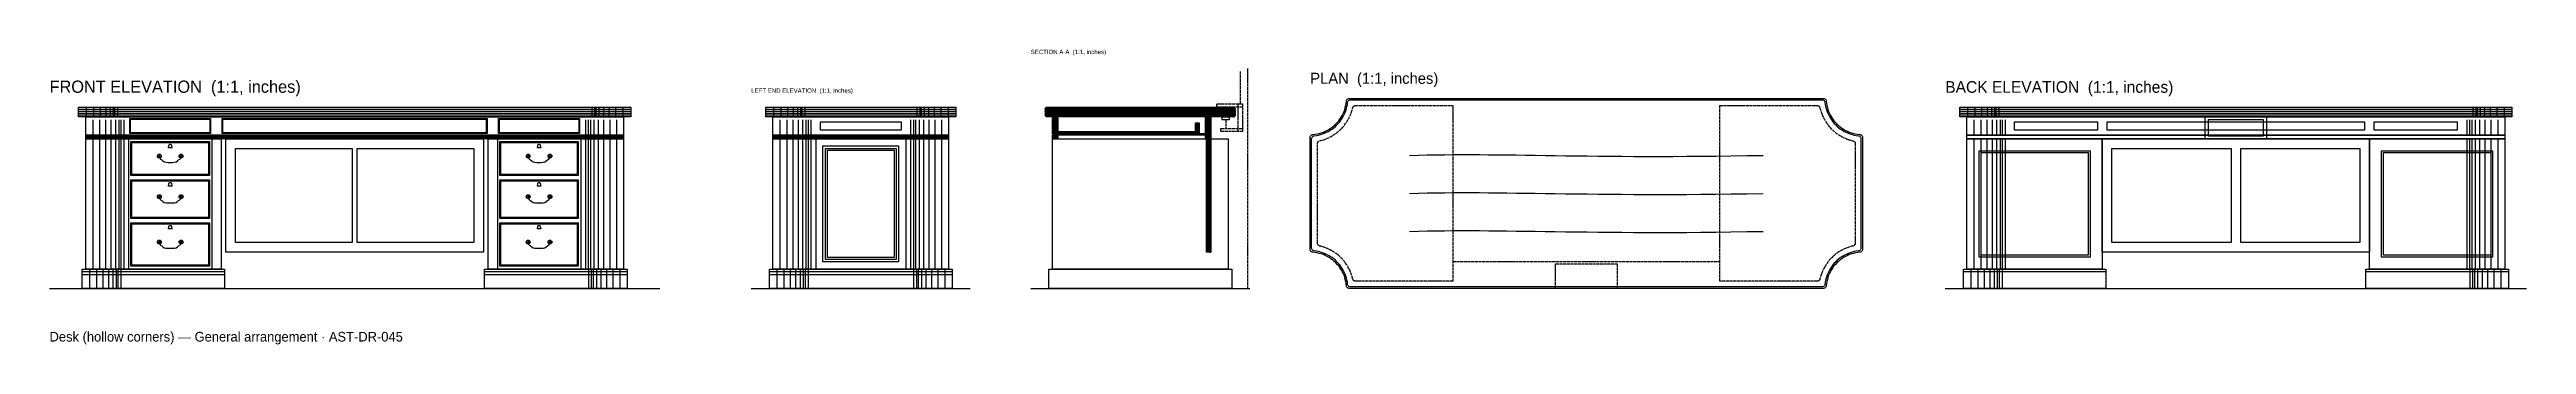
# Model space of a CAD drawing. Header units: inches. Extents: x 0 to 404, y -9 to 39.
import ezdxf

# ---------------------------------------------------------------- set-up
doc = ezdxf.new("R2010")
doc.units = ezdxf.units.IN
doc.header["$MEASUREMENT"] = 0
doc.linetypes.add('DASHED', pattern=[0.6, 0.5, -0.1])
for name, color, linetype in [('Back elevation', 7, 'Continuous'), ('Front elevation', 7, 'Continuous'), ('Left end elevation', 7, 'Continuous'), ('Plan', 7, 'Continuous'), ('Section A-A', 7, 'Continuous'), ('Section A-A hatch', 8, 'Continuous')]:
    doc.layers.add(name, color=color, linetype=linetype)

msp = doc.modelspace()

# ---------------------------------------------------------------- hatches: boundary and pattern name
at = {"layer": 'Section A-A hatch'}
h = msp.add_hatch(dxfattribs=at)
h.set_pattern_fill('ANSI31', scale=0.1574803)
h.paths.add_polyline_path([(162.44, 29.53), (193.11, 29.53), (193.11, 29.37), (193.13, 29.37), (193.15, 29.36), (193.17, 29.36), (193.19, 29.35), (193.2, 29.34), (193.22, 29.32), (193.23, 29.31), (193.24, 29.29), (193.25, 29.27), (193.26, 29.25), (193.26, 29.23), (193.26, 29.21), (193.26, 29.19), (193.26, 29.17), (193.25, 29.15), (193.24, 29.13), (193.23, 29.12), (193.22, 29.1), (193.2, 29.09), (193.19, 29.08), (193.17, 29.07), (193.15, 29.06), (193.13, 29.06), (193.11, 29.06), (193.13, 29.05), (193.15, 29.05), (193.17, 29.04), (193.19, 29.03), (193.2, 29.02), (193.22, 29.01), (193.23, 28.99), (193.24, 28.98), (193.25, 28.96), (193.26, 28.94), (193.26, 28.92), (193.26, 28.9), (193.26, 28.88), (193.26, 28.86), (193.25, 28.84), (193.24, 28.82), (193.23, 28.8), (193.22, 28.79), (193.2, 28.77), (193.19, 28.76), (193.17, 28.75), (193.15, 28.75), (193.13, 28.74), (193.11, 28.74), (193.13, 28.74), (193.15, 28.73), (193.17, 28.73), (193.19, 28.72), (193.2, 28.71), (193.22, 28.69), (193.23, 28.68), (193.24, 28.66), (193.25, 28.64), (193.26, 28.62), (193.26, 28.6), (193.26, 28.58), (193.26, 28.56), (193.26, 28.54), (193.25, 28.52), (193.24, 28.5), (193.23, 28.49), (193.22, 28.47), (193.2, 28.46), (193.19, 28.45), (193.17, 28.44), (193.15, 28.43), (193.13, 28.43), (193.11, 28.43), (193.13, 28.42), (193.15, 28.42), (193.17, 28.41), (193.19, 28.4), (193.2, 28.39), (193.22, 28.38), (193.23, 28.36), (193.24, 28.35), (193.25, 28.33), (193.26, 28.31), (193.26, 28.29), (193.26, 28.27), (193.26, 28.25), (193.26, 28.23), (193.25, 28.21), (193.24, 28.19), (193.23, 28.17), (193.22, 28.16), (193.2, 28.14), (193.19, 28.13), (193.17, 28.12), (193.15, 28.12), (193.13, 28.11), (193.11, 28.11), (193.11, 27.95), (162.44, 27.95), (162.44, 28.11), (162.42, 28.11), (162.4, 28.12), (162.38, 28.12), (162.36, 28.13), (162.34, 28.14), (162.33, 28.16), (162.31, 28.17), (162.3, 28.19), (162.29, 28.21), (162.28, 28.23), (162.28, 28.25), (162.28, 28.27), (162.28, 28.29), (162.28, 28.31), (162.29, 28.33), (162.3, 28.35), (162.31, 28.36), (162.33, 28.38), (162.34, 28.39), (162.36, 28.4), (162.38, 28.41), (162.4, 28.42), (162.42, 28.42), (162.44, 28.43), (162.42, 28.43), (162.4, 28.43), (162.38, 28.44), (162.36, 28.45), (162.34, 28.46), (162.33, 28.47), (162.31, 28.49), (162.3, 28.5), (162.29, 28.52), (162.28, 28.54), (162.28, 28.56), (162.28, 28.58), (162.28, 28.6), (162.28, 28.62), (162.29, 28.64), (162.3, 28.66), (162.31, 28.68), (162.33, 28.69), (162.34, 28.71), (162.36, 28.72), (162.38, 28.73), (162.4, 28.73), (162.42, 28.74), (162.44, 28.74), (162.42, 28.74), (162.4, 28.75), (162.38, 28.75), (162.36, 28.76), (162.34, 28.77), (162.33, 28.79), (162.31, 28.8), (162.3, 28.82), (162.29, 28.84), (162.28, 28.86), (162.28, 28.88), (162.28, 28.9), (162.28, 28.92), (162.28, 28.94), (162.29, 28.96), (162.3, 28.98), (162.31, 28.99), (162.33, 29.01), (162.34, 29.02), (162.36, 29.03), (162.38, 29.04), (162.4, 29.05), (162.42, 29.05), (162.44, 29.06), (162.42, 29.06), (162.4, 29.06), (162.38, 29.07), (162.36, 29.08), (162.34, 29.09), (162.33, 29.1), (162.31, 29.12), (162.3, 29.13), (162.29, 29.15), (162.28, 29.17), (162.28, 29.19), (162.28, 29.21), (162.28, 29.23), (162.28, 29.25), (162.29, 29.27), (162.3, 29.29), (162.31, 29.31), (162.33, 29.32), (162.34, 29.34), (162.36, 29.35), (162.38, 29.36), (162.4, 29.36), (162.42, 29.37), (162.44, 29.37), (162.44, 29.53)])
h = msp.add_hatch(dxfattribs=at)
h.set_pattern_fill('ANSI31', scale=0.1574803)
h.paths.add_polyline_path([(163.46, 27.83), (164.33, 27.83), (164.33, 25.12), (163.46, 25.12), (163.46, 27.83)])
h = msp.add_hatch(dxfattribs=at)
h.set_pattern_fill('ANSI31', scale=0.1574803)
h.paths.add_polyline_path([(163.46, 25), (164.33, 25), (164.33, 24.41), (163.46, 24.41), (163.46, 25)])
h = msp.add_hatch(dxfattribs=at)
h.set_pattern_fill('ANSI31', scale=0.1574803)
h.paths.add_polyline_path([(164.33, 25.59), (187.36, 25.59), (187.36, 25.24), (164.33, 25.24), (164.33, 25.59)])
h = msp.add_hatch(dxfattribs=at)
h.set_pattern_fill('ANSI31', scale=0.1574803)
h.paths.add_polyline_path([(186.77, 26.97), (187.36, 26.97), (187.36, 25.24), (186.77, 25.24), (186.77, 26.97)])
h = msp.add_hatch(dxfattribs=at)
h.set_pattern_fill('ANSI31', scale=0.1574803)
h.paths.add_polyline_path([(188.38, 27.95), (189.25, 27.95), (189.25, 24.41), (188.38, 24.41), (188.38, 27.95)])
h = msp.add_hatch(dxfattribs=at)
h.set_pattern_fill('ANSI31', scale=0.1574803)
h.paths.add_polyline_path([(188.54, 24.41), (189.25, 24.41), (189.25, 5.91), (188.54, 5.91), (188.54, 24.41)])

# ---------------------------------------------------------------- linework, layer by layer
at = {"layer": 'Back elevation'}
for p, q in [((311.33, 29.21), (401.33, 29.21)), ((311.33, 28.9), (401.33, 28.9)), ((311.33, 28.58), (401.33, 28.58)), ((311.33, 28.27), (401.33, 28.27)), ((312.6, 29.53), (312.6, 27.95)), ((313.79, 29.53), (313.79, 27.95)), ((314.87, 29.53), (314.87, 27.95)), ((315.79, 29.53), (315.79, 27.95)), ((316.51, 29.53), (316.51, 27.95)), ((316.99, 29.53), (316.99, 27.95)), ((317.22, 29.53), (317.22, 27.95)), ((317.69, 29.53), (317.69, 27.95)), ((394.97, 29.53), (394.97, 27.95)), ((395.44, 29.53), (395.44, 27.95)), ((395.67, 29.53), (395.67, 27.95)), ((396.15, 29.53), (396.15, 27.95)), ((396.87, 29.53), (396.87, 27.95)), ((397.79, 29.53), (397.79, 27.95)), ((398.87, 29.53), (398.87, 27.95)), ((400.06, 29.53), (400.06, 27.95)), ((313.65, 27.48), (313.65, 25)), ((313.65, 24.41), (313.65, 3.15)), ((314.75, 27.48), (314.75, 25)), ((314.75, 24.41), (314.75, 3.15)), ((315.74, 27.48), (315.74, 25)), ((315.74, 24.41), (315.74, 3.15)), ((316.62, 27.48), (316.62, 25)), ((316.62, 24.41), (316.62, 3.15)), ((317.34, 27.48), (317.34, 25)), ((317.34, 24.41), (317.34, 3.15)), ((317.89, 27.48), (317.89, 25)), ((317.89, 24.41), (317.89, 3.15)), ((318.25, 27.48), (318.25, 25)), ((318.25, 24.41), (318.25, 3.15)), ((318.71, 27.48), (318.71, 25)), ((318.71, 24.41), (318.71, 3.15)), ((393.95, 27.48), (393.95, 25)), ((393.95, 24.41), (393.95, 3.15)), ((394.42, 27.48), (394.42, 25)), ((394.42, 24.41), (394.42, 3.15)), ((394.78, 27.48), (394.78, 25)), ((394.78, 24.41), (394.78, 3.15)), ((395.32, 27.48), (395.32, 25)), ((395.32, 24.41), (395.32, 3.15)), ((396.04, 27.48), (396.04, 25)), ((396.04, 24.41), (396.04, 3.15)), ((396.92, 27.48), (396.92, 25)), ((396.92, 24.41), (396.92, 3.15)), ((397.91, 27.48), (397.91, 25)), ((397.91, 24.41), (397.91, 3.15)), ((399.01, 27.48), (399.01, 25)), ((399.01, 24.41), (399.01, 3.15)), ((308.97, 0), (403.69, 0)), ((311.92, 2.76), (335.15, 2.76)), ((313.12, 3.15), (313.12, 0)), ((314.27, 3.15), (314.27, 0)), ((315.31, 3.15), (315.31, 0)), ((316.21, 3.15), (316.21, 0)), ((316.93, 3.15), (316.93, 0)), ((317.45, 3.15), (317.45, 0)), ((317.75, 3.15), (317.75, 0)), ((318.22, 3.15), (318.22, 0)), ((377.51, 2.76), (400.74, 2.76)), ((394.44, 3.15), (394.44, 0)), ((394.91, 3.15), (394.91, 0)), ((395.21, 3.15), (395.21, 0)), ((395.73, 3.15), (395.73, 0)), ((396.46, 3.15), (396.46, 0)), ((397.35, 3.15), (397.35, 0)), ((398.39, 3.15), (398.39, 0)), ((399.54, 3.15), (399.54, 0))]:
    msp.add_line(p, q, dxfattribs=at)
for points in [[(311.33, 29.53), (401.33, 29.53), (401.33, 27.95), (311.33, 27.95), (311.33, 29.53)], [(312.51, 27.95), (400.15, 27.95), (400.15, 25), (312.51, 25), (312.51, 27.95)], [(312.51, 25), (400.15, 25), (400.15, 24.41), (312.51, 24.41), (312.51, 25)], [(312.51, 24.41), (334.56, 24.41), (334.56, 3.15), (312.51, 3.15), (312.51, 24.41)], [(320.27, 27.17), (333.77, 27.17), (333.77, 25.79), (320.27, 25.79), (320.27, 27.17)], [(334.56, 24.41), (378.1, 24.41), (378.1, 5.91), (334.56, 5.91), (334.56, 24.41)], [(335.35, 27.17), (377.31, 27.17), (377.31, 25.79), (335.35, 25.79), (335.35, 27.17)], [(351.33, 27.95), (361.33, 27.95), (361.33, 24.41), (351.33, 24.41), (351.33, 27.95)], [(351.88, 27.56), (360.78, 27.56), (360.78, 24.8), (351.88, 24.8), (351.88, 27.56)], [(378.1, 24.41), (400.15, 24.41), (400.15, 3.15), (378.1, 3.15), (378.1, 24.41)], [(378.89, 27.17), (392.39, 27.17), (392.39, 25.79), (378.89, 25.79), (378.89, 27.17)], [(314.48, 22.44), (332.59, 22.44), (332.59, 5.12), (314.48, 5.12), (314.48, 22.44)], [(314.8, 22.13), (332.28, 22.13), (332.28, 5.43), (314.8, 5.43), (314.8, 22.13)], [(336.13, 22.83), (355.54, 22.83), (355.54, 7.48), (336.13, 7.48), (336.13, 22.83)], [(357.12, 22.83), (376.53, 22.83), (376.53, 7.48), (357.12, 7.48), (357.12, 22.83)], [(380.07, 22.44), (398.18, 22.44), (398.18, 5.12), (380.07, 5.12), (380.07, 22.44)], [(380.39, 22.13), (397.87, 22.13), (397.87, 5.43), (380.39, 5.43), (380.39, 22.13)], [(311.92, 3.15), (335.15, 3.15), (335.15, 0), (311.92, 0), (311.92, 3.15)], [(377.51, 3.15), (400.74, 3.15), (400.74, 0), (377.51, 0), (377.51, 3.15)]]:
    msp.add_lwpolyline(points, dxfattribs=at)
at = {"layer": 'Front elevation'}
for p, q in [((4.72, 29.21), (94.72, 29.21)), ((4.72, 28.9), (94.72, 28.9)), ((4.72, 28.58), (94.72, 28.58)), ((4.72, 28.27), (94.72, 28.27)), ((5.99, 29.53), (5.99, 27.95)), ((7.19, 29.53), (7.19, 27.95)), ((8.27, 29.53), (8.27, 27.95)), ((9.19, 29.53), (9.19, 27.95)), ((9.9, 29.53), (9.9, 27.95)), ((10.39, 29.53), (10.39, 27.95)), ((10.61, 29.53), (10.61, 27.95)), ((11.08, 29.53), (11.08, 27.95)), ((88.36, 29.53), (88.36, 27.95)), ((88.84, 29.53), (88.84, 27.95)), ((89.06, 29.53), (89.06, 27.95)), ((89.54, 29.53), (89.54, 27.95)), ((90.26, 29.53), (90.26, 27.95)), ((91.18, 29.53), (91.18, 27.95)), ((92.26, 29.53), (92.26, 27.95)), ((93.46, 29.53), (93.46, 27.95)), ((5.91, 24.8), (93.54, 24.8)), ((5.91, 24.61), (93.54, 24.61)), ((7.04, 27.48), (7.04, 25)), ((7.04, 24.41), (7.04, 3.15)), ((8.14, 27.48), (8.14, 25)), ((8.14, 24.41), (8.14, 3.15)), ((9.14, 27.48), (9.14, 25)), ((9.14, 24.41), (9.14, 3.15)), ((10.01, 27.48), (10.01, 25)), ((10.01, 24.41), (10.01, 3.15)), ((10.73, 27.48), (10.73, 25)), ((10.73, 24.41), (10.73, 3.15)), ((11.28, 27.48), (11.28, 25)), ((11.28, 24.41), (11.28, 3.15)), ((11.64, 27.48), (11.64, 25)), ((11.64, 24.41), (11.64, 3.15)), ((12.1, 27.48), (12.1, 25)), ((12.1, 24.41), (12.1, 3.15)), ((12.87, 24.41), (12.87, 3.15)), ((26.46, 24.41), (26.46, 3.15)), ((72.99, 24.41), (72.99, 3.15)), ((86.57, 24.41), (86.57, 3.15)), ((87.35, 27.48), (87.35, 25)), ((87.35, 24.41), (87.35, 3.15)), ((87.81, 27.48), (87.81, 25)), ((87.81, 24.41), (87.81, 3.15)), ((88.17, 27.48), (88.17, 25)), ((88.17, 24.41), (88.17, 3.15)), ((88.72, 27.48), (88.72, 25)), ((88.72, 24.41), (88.72, 3.15)), ((89.44, 27.48), (89.44, 25)), ((89.44, 24.41), (89.44, 3.15)), ((90.31, 27.48), (90.31, 25)), ((90.31, 24.41), (90.31, 3.15)), ((91.31, 27.48), (91.31, 25)), ((91.31, 24.41), (91.31, 3.15)), ((92.4, 27.48), (92.4, 25)), ((92.4, 24.41), (92.4, 3.15)), ((0, 0), (99.45, 0)), ((5.31, 2.76), (28.54, 2.76)), ((5.31, 2.28), (28.54, 2.28)), ((6.52, 3.15), (6.52, 0)), ((7.66, 3.15), (7.66, 0)), ((8.7, 3.15), (8.7, 0)), ((9.6, 3.15), (9.6, 0)), ((10.32, 3.15), (10.32, 0)), ((10.84, 3.15), (10.84, 0)), ((11.14, 3.15), (11.14, 0)), ((11.61, 3.15), (11.61, 0)), ((70.91, 2.76), (94.13, 2.76)), ((70.91, 2.28), (94.13, 2.28)), ((87.84, 3.15), (87.84, 0)), ((88.3, 3.15), (88.3, 0)), ((88.61, 3.15), (88.61, 0)), ((89.13, 3.15), (89.13, 0)), ((89.85, 3.15), (89.85, 0)), ((90.75, 3.15), (90.75, 0)), ((91.79, 3.15), (91.79, 0)), ((92.93, 3.15), (92.93, 0))]:
    msp.add_line(p, q, dxfattribs=at)
for points in [[(4.72, 29.53), (94.72, 29.53), (94.72, 27.95), (4.72, 27.95), (4.72, 29.53)], [(5.91, 27.95), (93.54, 27.95), (93.54, 25), (5.91, 25), (5.91, 27.95)], [(5.91, 25), (93.54, 25), (93.54, 24.41), (5.91, 24.41), (5.91, 25)], [(5.91, 24.41), (27.95, 24.41), (27.95, 3.15), (5.91, 3.15), (5.91, 24.41)], [(13.07, 27.72), (26.26, 27.72), (26.26, 25.24), (13.07, 25.24), (13.07, 27.72)], [(13.19, 27.6), (26.14, 27.6), (26.14, 25.35), (13.19, 25.35), (13.19, 27.6)], [(28.15, 27.72), (71.3, 27.72), (71.3, 25.24), (28.15, 25.24), (28.15, 27.72)], [(28.27, 27.6), (71.18, 27.6), (71.18, 25.35), (28.27, 25.35), (28.27, 27.6)], [(28.74, 24.41), (70.71, 24.41), (70.71, 5.91), (28.74, 5.91), (28.74, 24.41)], [(71.5, 24.41), (93.54, 24.41), (93.54, 3.15), (71.5, 3.15), (71.5, 24.41)], [(73.19, 27.72), (86.38, 27.72), (86.38, 25.24), (73.19, 25.24), (73.19, 27.72)], [(73.31, 27.6), (86.26, 27.6), (86.26, 25.35), (73.31, 25.35), (73.31, 27.6)], [(13.27, 23.94), (26.06, 23.94), (26.06, 18.43), (13.27, 18.43), (13.27, 23.94)], [(13.43, 23.78), (25.91, 23.78), (25.91, 18.58), (13.43, 18.58), (13.43, 23.78)], [(19.86, 23.31), (19.94, 22.91), (19.39, 22.91), (19.47, 23.31)], [(30.31, 22.83), (49.33, 22.83), (49.33, 7.48), (30.31, 7.48), (30.31, 22.83)], [(50.12, 22.83), (69.13, 22.83), (69.13, 7.48), (50.12, 7.48), (50.12, 22.83)], [(73.39, 23.94), (86.18, 23.94), (86.18, 18.43), (73.39, 18.43), (73.39, 23.94)], [(73.54, 23.78), (86.02, 23.78), (86.02, 18.58), (73.54, 18.58), (73.54, 23.78)], [(79.98, 23.31), (80.06, 22.91), (79.51, 22.91), (79.59, 23.31)], [(13.27, 17.72), (26.06, 17.72), (26.06, 11.42), (13.27, 11.42), (13.27, 17.72)], [(13.43, 17.56), (25.91, 17.56), (25.91, 11.57), (13.43, 11.57), (13.43, 17.56)], [(19.86, 17.09), (19.94, 16.69), (19.39, 16.69), (19.47, 17.09)], [(73.39, 17.72), (86.18, 17.72), (86.18, 11.42), (73.39, 11.42), (73.39, 17.72)], [(73.54, 17.56), (86.02, 17.56), (86.02, 11.57), (73.54, 11.57), (73.54, 17.56)], [(79.98, 17.09), (80.06, 16.69), (79.51, 16.69), (79.59, 17.09)], [(13.27, 10.71), (26.06, 10.71), (26.06, 3.62), (13.27, 3.62), (13.27, 10.71)], [(13.43, 10.55), (25.91, 10.55), (25.91, 3.78), (13.43, 3.78), (13.43, 10.55)], [(19.86, 10.08), (19.94, 9.69), (19.39, 9.69), (19.47, 10.08)], [(73.39, 10.71), (86.18, 10.71), (86.18, 3.62), (73.39, 3.62), (73.39, 10.71)], [(73.54, 10.55), (86.02, 10.55), (86.02, 3.78), (73.54, 3.78), (73.54, 10.55)], [(79.98, 10.08), (80.06, 9.69), (79.51, 9.69), (79.59, 10.08)], [(5.31, 3.15), (28.54, 3.15), (28.54, 0), (5.31, 0), (5.31, 3.15)], [(70.91, 3.15), (94.13, 3.15), (94.13, 0), (70.91, 0), (70.91, 3.15)]]:
    msp.add_lwpolyline(points, dxfattribs=at)
for centre, radius in [((17.89, 21.57), 0.315), ((17.89, 21.57), 0.118), ((21.44, 21.57), 0.315), ((21.44, 21.57), 0.118), ((78.01, 21.57), 0.315), ((78.01, 21.57), 0.118), ((81.56, 21.57), 0.315), ((81.56, 21.57), 0.118), ((17.89, 14.96), 0.315), ((17.89, 14.96), 0.118), ((21.44, 14.96), 0.315), ((21.44, 14.96), 0.118), ((78.01, 14.96), 0.315), ((78.01, 14.96), 0.118), ((81.56, 14.96), 0.315), ((81.56, 14.96), 0.118), ((17.89, 7.56), 0.315), ((17.89, 7.56), 0.118), ((21.44, 7.56), 0.315), ((21.44, 7.56), 0.118), ((78.01, 7.56), 0.315), ((78.01, 7.56), 0.118), ((81.56, 7.56), 0.315), ((81.56, 7.56), 0.118)]:
    msp.add_circle(centre, radius, dxfattribs=at)
for points in [[(17.89, 21.46), (17.89, 21.02), (18.25, 21.1), (18.48, 20.79)], [(20.85, 20.79), (21.08, 21.1), (21.44, 21.02), (21.44, 21.46)], [(78.01, 21.46), (78.01, 21.02), (78.37, 21.1), (78.6, 20.79)], [(80.96, 20.79), (81.2, 21.1), (81.56, 21.02), (81.56, 21.46)], [(17.89, 14.84), (17.89, 14.41), (18.25, 14.49), (18.48, 14.17)], [(20.85, 14.17), (21.08, 14.49), (21.44, 14.41), (21.44, 14.84)], [(78.01, 14.84), (78.01, 14.41), (78.37, 14.49), (78.6, 14.17)], [(80.96, 14.17), (81.2, 14.49), (81.56, 14.41), (81.56, 14.84)], [(17.89, 7.44), (17.89, 7.01), (18.25, 7.09), (18.48, 6.77)], [(20.85, 6.77), (21.08, 7.09), (21.44, 7.01), (21.44, 7.44)], [(78.01, 7.44), (78.01, 7.01), (78.37, 7.09), (78.6, 6.77)], [(80.96, 6.77), (81.2, 7.09), (81.56, 7.01), (81.56, 7.44)]]:
    msp.add_open_spline(points, degree=3, dxfattribs=at)
for points, knots in [([(18.48, 20.79), (18.72, 20.51), (19.19, 20.55), (19.67, 20.55), (20.14, 20.55), (20.61, 20.51), (20.85, 20.79)], [0, 0, 0, 0, 1, 1, 1, 2, 2, 2, 2]), ([(19.47, 23.31), (19.47, 23.34), (19.48, 23.38), (19.49, 23.41), (19.51, 23.44), (19.54, 23.46), (19.57, 23.48), (19.6, 23.49), (19.63, 23.5), (19.67, 23.5), (19.7, 23.5), (19.73, 23.49), (19.76, 23.48), (19.79, 23.46), (19.82, 23.44), (19.84, 23.41), (19.85, 23.38), (19.86, 23.34), (19.86, 23.31)], [0, 0, 0, 0, 1, 1, 1, 2, 2, 2, 3, 3, 3, 4, 4, 4, 5, 5, 5, 6, 6, 6, 6]), ([(78.6, 20.79), (78.84, 20.51), (79.31, 20.55), (79.78, 20.55), (80.26, 20.55), (80.73, 20.51), (80.96, 20.79)], [0, 0, 0, 0, 1, 1, 1, 2, 2, 2, 2]), ([(79.59, 23.31), (79.59, 23.34), (79.6, 23.38), (79.61, 23.41), (79.63, 23.44), (79.66, 23.46), (79.69, 23.48), (79.71, 23.49), (79.75, 23.5), (79.78, 23.5), (79.82, 23.5), (79.85, 23.49), (79.88, 23.48), (79.91, 23.46), (79.94, 23.44), (79.95, 23.41), (79.97, 23.38), (79.98, 23.34), (79.98, 23.31)], [0, 0, 0, 0, 1, 1, 1, 2, 2, 2, 3, 3, 3, 4, 4, 4, 5, 5, 5, 6, 6, 6, 6]), ([(19.47, 17.09), (19.47, 17.12), (19.48, 17.16), (19.49, 17.19), (19.51, 17.21), (19.54, 17.24), (19.57, 17.26), (19.6, 17.27), (19.63, 17.28), (19.67, 17.28), (19.7, 17.28), (19.73, 17.27), (19.76, 17.26), (19.79, 17.24), (19.82, 17.21), (19.84, 17.19), (19.85, 17.16), (19.86, 17.12), (19.86, 17.09)], [0, 0, 0, 0, 1, 1, 1, 2, 2, 2, 3, 3, 3, 4, 4, 4, 5, 5, 5, 6, 6, 6, 6]), ([(79.59, 17.09), (79.59, 17.12), (79.6, 17.16), (79.61, 17.19), (79.63, 17.21), (79.66, 17.24), (79.69, 17.26), (79.71, 17.27), (79.75, 17.28), (79.78, 17.28), (79.82, 17.28), (79.85, 17.27), (79.88, 17.26), (79.91, 17.24), (79.94, 17.21), (79.95, 17.19), (79.97, 17.16), (79.98, 17.12), (79.98, 17.09)], [0, 0, 0, 0, 1, 1, 1, 2, 2, 2, 3, 3, 3, 4, 4, 4, 5, 5, 5, 6, 6, 6, 6]), ([(18.48, 14.17), (18.72, 13.9), (19.19, 13.94), (19.67, 13.94), (20.14, 13.94), (20.61, 13.9), (20.85, 14.17)], [0, 0, 0, 0, 1, 1, 1, 2, 2, 2, 2]), ([(78.6, 14.17), (78.84, 13.9), (79.31, 13.94), (79.78, 13.94), (80.26, 13.94), (80.73, 13.9), (80.96, 14.17)], [0, 0, 0, 0, 1, 1, 1, 2, 2, 2, 2]), ([(19.47, 10.08), (19.47, 10.11), (19.48, 10.15), (19.49, 10.18), (19.51, 10.21), (19.54, 10.23), (19.57, 10.25), (19.6, 10.27), (19.63, 10.28), (19.67, 10.28), (19.7, 10.28), (19.73, 10.27), (19.76, 10.25), (19.79, 10.23), (19.82, 10.21), (19.84, 10.18), (19.85, 10.15), (19.86, 10.11), (19.86, 10.08)], [0, 0, 0, 0, 1, 1, 1, 2, 2, 2, 3, 3, 3, 4, 4, 4, 5, 5, 5, 6, 6, 6, 6]), ([(79.59, 10.08), (79.59, 10.11), (79.6, 10.15), (79.61, 10.18), (79.63, 10.21), (79.66, 10.23), (79.69, 10.25), (79.71, 10.27), (79.75, 10.28), (79.78, 10.28), (79.82, 10.28), (79.85, 10.27), (79.88, 10.25), (79.91, 10.23), (79.94, 10.21), (79.95, 10.18), (79.97, 10.15), (79.98, 10.11), (79.98, 10.08)], [0, 0, 0, 0, 1, 1, 1, 2, 2, 2, 3, 3, 3, 4, 4, 4, 5, 5, 5, 6, 6, 6, 6]), ([(18.48, 6.77), (18.72, 6.5), (19.19, 6.54), (19.67, 6.54), (20.14, 6.54), (20.61, 6.5), (20.85, 6.77)], [0, 0, 0, 0, 1, 1, 1, 2, 2, 2, 2]), ([(78.6, 6.77), (78.84, 6.5), (79.31, 6.54), (79.78, 6.54), (80.26, 6.54), (80.73, 6.5), (80.96, 6.77)], [0, 0, 0, 0, 1, 1, 1, 2, 2, 2, 2])]:
    msp.add_open_spline(points, degree=3, knots=knots, dxfattribs=at)
at = {"layer": 'Left end elevation'}
for p, q in [((116.73, 29.21), (147.71, 29.21)), ((116.73, 28.9), (147.71, 28.9)), ((116.73, 28.58), (147.71, 28.58)), ((116.73, 28.27), (147.71, 28.27)), ((118, 29.53), (118, 27.95)), ((119.19, 29.53), (119.19, 27.95)), ((120.27, 29.53), (120.27, 27.95)), ((121.19, 29.53), (121.19, 27.95)), ((121.91, 29.53), (121.91, 27.95)), ((122.39, 29.53), (122.39, 27.95)), ((122.62, 29.53), (122.62, 27.95)), ((123.09, 29.53), (123.09, 27.95)), ((141.35, 29.53), (141.35, 27.95)), ((141.82, 29.53), (141.82, 27.95)), ((142.05, 29.53), (142.05, 27.95)), ((142.53, 29.53), (142.53, 27.95)), ((143.25, 29.53), (143.25, 27.95)), ((144.17, 29.53), (144.17, 27.95)), ((145.25, 29.53), (145.25, 27.95)), ((146.44, 29.53), (146.44, 27.95)), ((117.91, 24.8), (146.53, 24.8)), ((117.91, 24.61), (146.53, 24.61)), ((119.05, 27.48), (119.05, 25)), ((119.05, 24.41), (119.05, 3.15)), ((120.14, 27.48), (120.14, 25)), ((120.14, 24.41), (120.14, 3.15)), ((121.14, 27.48), (121.14, 25)), ((121.14, 24.41), (121.14, 3.15)), ((122.01, 27.48), (122.01, 25)), ((122.01, 24.41), (122.01, 3.15)), ((122.73, 27.48), (122.73, 25)), ((122.73, 24.41), (122.73, 3.15)), ((123.28, 27.48), (123.28, 25)), ((123.28, 24.41), (123.28, 3.15)), ((123.64, 27.48), (123.64, 25)), ((123.64, 24.41), (123.64, 3.15)), ((124.1, 27.48), (124.1, 25)), ((124.1, 24.41), (124.1, 3.15)), ((124.88, 24.41), (124.88, 3.15)), ((139.56, 24.41), (139.56, 3.15)), ((140.34, 27.48), (140.34, 25)), ((140.34, 24.41), (140.34, 3.15)), ((140.8, 27.48), (140.8, 25)), ((140.8, 24.41), (140.8, 3.15)), ((141.16, 27.48), (141.16, 25)), ((141.16, 24.41), (141.16, 3.15)), ((141.71, 27.48), (141.71, 25)), ((141.71, 24.41), (141.71, 3.15)), ((142.43, 27.48), (142.43, 25)), ((142.43, 24.41), (142.43, 3.15)), ((143.3, 27.48), (143.3, 25)), ((143.3, 24.41), (143.3, 3.15)), ((144.3, 27.48), (144.3, 25)), ((144.3, 24.41), (144.3, 3.15)), ((145.39, 27.48), (145.39, 25)), ((145.39, 24.41), (145.39, 3.15)), ((114.37, 0), (150.07, 0)), ((117.32, 2.76), (147.12, 2.76)), ((117.32, 2.28), (147.12, 2.28)), ((118.52, 3.15), (118.52, 0)), ((119.67, 3.15), (119.67, 0)), ((120.71, 3.15), (120.71, 0)), ((121.6, 3.15), (121.6, 0)), ((122.32, 3.15), (122.32, 0)), ((122.85, 3.15), (122.85, 0)), ((123.15, 3.15), (123.15, 0)), ((123.62, 3.15), (123.62, 0)), ((140.83, 3.15), (140.83, 0)), ((141.29, 3.15), (141.29, 0)), ((141.59, 3.15), (141.59, 0)), ((142.12, 3.15), (142.12, 0)), ((142.84, 3.15), (142.84, 0)), ((143.74, 3.15), (143.74, 0)), ((144.77, 3.15), (144.77, 0)), ((145.92, 3.15), (145.92, 0))]:
    msp.add_line(p, q, dxfattribs=at)
for points in [[(116.73, 29.53), (147.71, 29.53), (147.71, 27.95), (116.73, 27.95), (116.73, 29.53)], [(117.91, 27.95), (146.53, 27.95), (146.53, 25), (117.91, 25), (117.91, 27.95)], [(117.91, 25), (146.53, 25), (146.53, 24.41), (117.91, 24.41), (117.91, 25)], [(117.91, 24.41), (146.53, 24.41), (146.53, 3.15), (117.91, 3.15), (117.91, 24.41)], [(125.67, 27.17), (138.78, 27.17), (138.78, 25.79), (125.67, 25.79), (125.67, 27.17)], [(126.06, 23.23), (138.38, 23.23), (138.38, 4.33), (126.06, 4.33), (126.06, 23.23)], [(126.45, 22.83), (137.99, 22.83), (137.99, 4.72), (126.45, 4.72), (126.45, 22.83)], [(126.77, 22.52), (137.67, 22.52), (137.67, 5.04), (126.77, 5.04), (126.77, 22.52)], [(117.32, 3.15), (147.12, 3.15), (147.12, 0), (117.32, 0), (117.32, 3.15)]]:
    msp.add_lwpolyline(points, dxfattribs=at)
at = {"layer": 'Plan', "linetype": 'DASHED'}
msp.add_line((228.7, 4.37), (272.24, 4.37), dxfattribs=at)
at = {"layer": 'Plan'}
for points in [[(211.83, 30.98), (289.11, 30.98)], [(212.04, 30.75), (288.89, 30.75)], [(205.47, 6.36), (205.47, 24.62)], [(205.7, 6.58), (205.7, 24.41)], [(295.23, 24.41), (295.23, 6.58)], [(295.47, 24.62), (295.47, 6.36)], [(289.11, 0), (211.83, 0)], [(288.89, 0.24), (212.04, 0.24)]]:
    msp.add_lwpolyline(points, dxfattribs=at)
at = {"layer": 'Plan', "linetype": 'DASHED'}
for points in [[(212.84, 29.8), (228.7, 29.8), (228.7, 1.18), (212.84, 1.18)], [(272.24, 29.8), (288.09, 29.8)], [(288.09, 1.18), (272.24, 1.18), (272.24, 29.8)], [(206.65, 7.38), (206.65, 23.61)], [(294.29, 23.61), (294.29, 7.38)], [(245.47, 4.02), (255.47, 4.02), (255.47, 0), (245.47, 0), (245.47, 4.02)]]:
    msp.add_lwpolyline(points, dxfattribs=at)
at = {"layer": 'Plan'}
for points in [[(205.47, 24.62), (205.47, 24.7), (205.49, 24.78), (205.53, 24.85), (205.56, 24.92), (205.62, 24.98), (205.68, 25.02), (205.75, 25.06), (205.83, 25.09), (205.91, 25.09), (206.84, 25.16), (207.75, 25.46), (208.55, 25.94), (209.35, 26.43), (210.02, 27.11), (210.51, 27.91), (211, 28.71), (211.29, 29.61), (211.36, 30.55), (211.36, 30.63), (211.39, 30.7), (211.43, 30.77), (211.47, 30.83), (211.53, 30.89), (211.6, 30.93), (211.67, 30.96), (211.75, 30.98), (211.83, 30.98)], [(205.7, 24.41), (205.7, 24.49), (205.72, 24.56), (205.76, 24.63), (205.8, 24.7), (205.85, 24.76), (205.91, 24.8), (205.98, 24.84), (206.05, 24.87), (206.13, 24.88), (207.05, 24.98), (207.94, 25.29), (208.73, 25.78), (209.52, 26.27), (210.18, 26.94), (210.67, 27.73), (211.17, 28.51), (211.48, 29.4), (211.57, 30.33), (211.58, 30.4), (211.61, 30.48), (211.65, 30.54), (211.7, 30.6), (211.75, 30.66), (211.82, 30.69), (211.89, 30.73), (211.97, 30.75), (212.04, 30.75)], [(288.89, 30.75), (288.97, 30.75), (289.05, 30.73), (289.11, 30.69), (289.18, 30.66), (289.24, 30.6), (289.28, 30.54), (289.33, 30.48), (289.35, 30.4), (289.36, 30.33), (289.46, 29.4), (289.77, 28.51), (290.26, 27.73), (290.76, 26.94), (291.42, 26.27), (292.21, 25.78), (293, 25.29), (293.89, 24.98), (294.81, 24.88), (294.89, 24.87), (294.96, 24.84), (295.02, 24.8), (295.09, 24.76), (295.14, 24.7), (295.18, 24.63), (295.21, 24.56), (295.23, 24.49), (295.23, 24.41)], [(289.11, 30.98), (289.19, 30.98), (289.26, 30.96), (289.33, 30.93), (289.4, 30.89), (289.46, 30.83), (289.51, 30.77), (289.55, 30.7), (289.57, 30.63), (289.58, 30.55), (289.65, 29.61), (289.94, 28.71), (290.43, 27.91), (290.92, 27.11), (291.59, 26.43), (292.39, 25.94), (293.19, 25.46), (294.1, 25.16), (295.03, 25.09), (295.11, 25.09), (295.19, 25.06), (295.25, 25.02), (295.32, 24.98), (295.37, 24.92), (295.41, 24.85), (295.45, 24.78), (295.47, 24.7), (295.47, 24.62)], [(211.83, 0), (211.75, 0), (211.67, 0.02), (211.6, 0.06), (211.53, 0.1), (211.47, 0.15), (211.43, 0.22), (211.39, 0.28), (211.36, 0.36), (211.36, 0.44), (211.29, 1.37), (211, 2.28), (210.51, 3.08), (210.02, 3.88), (209.35, 4.55), (208.55, 5.04), (207.75, 5.53), (206.84, 5.82), (205.91, 5.89), (205.83, 5.9), (205.75, 5.92), (205.68, 5.96), (205.62, 6.01), (205.56, 6.07), (205.53, 6.13), (205.49, 6.2), (205.47, 6.28), (205.47, 6.36)], [(212.04, 0.24), (211.97, 0.24), (211.89, 0.26), (211.82, 0.29), (211.75, 0.33), (211.7, 0.38), (211.65, 0.44), (211.61, 0.51), (211.58, 0.58), (211.57, 0.66), (211.48, 1.58), (211.17, 2.47), (210.67, 3.26), (210.18, 4.05), (209.52, 4.71), (208.73, 5.21), (207.94, 5.7), (207.05, 6.01), (206.13, 6.11), (206.05, 6.11), (205.98, 6.14), (205.91, 6.18), (205.85, 6.23), (205.8, 6.29), (205.76, 6.35), (205.72, 6.42), (205.7, 6.5), (205.7, 6.58)], [(295.23, 6.58), (295.23, 6.5), (295.21, 6.42), (295.18, 6.35), (295.14, 6.29), (295.09, 6.23), (295.02, 6.18), (294.96, 6.14), (294.89, 6.11), (294.81, 6.11), (293.89, 6.01), (293, 5.7), (292.21, 5.21), (291.42, 4.71), (290.76, 4.05), (290.26, 3.26), (289.77, 2.47), (289.46, 1.58), (289.36, 0.66), (289.35, 0.58), (289.33, 0.51), (289.28, 0.44), (289.24, 0.38), (289.18, 0.33), (289.11, 0.29), (289.05, 0.26), (288.97, 0.24), (288.89, 0.24)], [(295.47, 6.36), (295.47, 6.28), (295.45, 6.2), (295.41, 6.13), (295.37, 6.07), (295.32, 6.01), (295.25, 5.96), (295.19, 5.92), (295.11, 5.9), (295.03, 5.89), (294.1, 5.82), (293.19, 5.53), (292.39, 5.04), (291.59, 4.55), (290.92, 3.88), (290.43, 3.08), (289.94, 2.28), (289.65, 1.37), (289.58, 0.44), (289.57, 0.36), (289.55, 0.28), (289.51, 0.22), (289.46, 0.15), (289.4, 0.1), (289.33, 0.06), (289.26, 0.02), (289.19, 0), (289.11, 0)]]:
    msp.add_open_spline(points, degree=3, knots=[0, 0, 0, 0, 1, 1, 1, 2, 2, 2, 3, 3, 3, 4, 4, 4, 5, 5, 5, 6, 6, 6, 7, 7, 7, 8, 8, 8, 9, 9, 9, 9], dxfattribs=at)
at = {"layer": 'Plan', "linetype": 'DASHED'}
for points in [[(206.65, 23.61), (206.65, 23.68), (206.67, 23.75), (206.7, 23.81), (206.73, 23.88), (206.77, 23.93), (206.83, 23.98), (206.88, 24.02), (206.95, 24.05), (207.02, 24.07), (207.89, 24.26), (208.72, 24.62), (209.45, 25.12), (210.19, 25.63), (210.83, 26.26), (211.33, 27), (211.83, 27.74), (212.19, 28.56), (212.38, 29.43), (212.4, 29.5), (212.43, 29.57), (212.47, 29.62), (212.52, 29.68), (212.57, 29.73), (212.64, 29.76), (212.7, 29.79), (212.77, 29.8), (212.84, 29.8)], [(288.09, 29.8), (288.16, 29.8), (288.23, 29.79), (288.3, 29.76), (288.36, 29.73), (288.42, 29.68), (288.46, 29.62), (288.51, 29.57), (288.54, 29.5), (288.55, 29.43), (288.75, 28.56), (289.11, 27.74), (289.61, 27), (290.11, 26.26), (290.75, 25.63), (291.48, 25.12), (292.22, 24.62), (293.05, 24.26), (293.92, 24.07), (293.99, 24.05), (294.05, 24.02), (294.11, 23.98), (294.16, 23.93), (294.21, 23.88), (294.24, 23.81), (294.27, 23.75), (294.29, 23.68), (294.29, 23.61)], [(212.84, 1.18), (212.77, 1.18), (212.7, 1.2), (212.64, 1.23), (212.57, 1.26), (212.52, 1.3), (212.47, 1.36), (212.43, 1.42), (212.4, 1.48), (212.38, 1.55), (212.19, 2.42), (211.83, 3.25), (211.33, 3.98), (210.83, 4.72), (210.19, 5.36), (209.45, 5.86), (208.72, 6.36), (207.89, 6.72), (207.02, 6.91), (206.95, 6.93), (206.88, 6.96), (206.83, 7.01), (206.77, 7.05), (206.73, 7.11), (206.7, 7.17), (206.67, 7.23), (206.65, 7.3), (206.65, 7.38)], [(294.29, 7.38), (294.29, 7.3), (294.27, 7.23), (294.24, 7.17), (294.21, 7.11), (294.16, 7.05), (294.11, 7.01), (294.05, 6.96), (293.99, 6.93), (293.92, 6.91), (293.05, 6.72), (292.22, 6.36), (291.48, 5.86), (290.75, 5.36), (290.11, 4.72), (289.61, 3.98), (289.11, 3.25), (288.75, 2.42), (288.55, 1.55), (288.54, 1.48), (288.51, 1.42), (288.46, 1.36), (288.42, 1.3), (288.36, 1.26), (288.3, 1.23), (288.23, 1.2), (288.16, 1.18), (288.09, 1.18)]]:
    msp.add_open_spline(points, degree=3, knots=[0, 0, 0, 0, 1, 1, 1, 2, 2, 2, 3, 3, 3, 4, 4, 4, 5, 5, 5, 6, 6, 6, 7, 7, 7, 8, 8, 8, 9, 9, 9, 9], dxfattribs=at)
at = {"layer": 'Plan'}
for points in [[(221.67, 21.69), (236.97, 22.16), (250.47, 21.14), (279.27, 21.69)], [(221.67, 15.49), (236.97, 15.96), (250.47, 14.94), (279.27, 15.49)], [(221.67, 9.3), (236.97, 9.77), (250.47, 8.74), (279.27, 9.3)]]:
    msp.add_open_spline(points, degree=3, dxfattribs=at)
at = {"layer": 'Section A-A', "linetype": 'DASHED'}
for p, q in [((194.09, 30.08), (194.09, 35.43)), ((195.27, 35.83), (195.27, 0)), ((191.69, 27.48), (191.69, 26.06))]:
    msp.add_line(p, q, dxfattribs=at)
at = {"layer": 'Section A-A'}
msp.add_line((159.92, 0), (195.63, 0), dxfattribs=at)
for points in [[(162.44, 29.53), (193.11, 29.53), (193.11, 29.37)], [(162.44, 29.37), (162.44, 29.53)], [(193.11, 28.11), (193.11, 27.95), (162.44, 27.95), (162.44, 28.11)], [(163.46, 27.83), (164.33, 27.83), (164.33, 25.12), (163.46, 25.12), (163.46, 27.83)], [(163.46, 25), (164.33, 25), (164.33, 24.41), (163.46, 24.41), (163.46, 25)], [(163.46, 24.41), (192.08, 24.41), (192.08, 3.15), (163.46, 3.15), (163.46, 24.41)], [(164.33, 25.59), (187.36, 25.59), (187.36, 25.24), (164.33, 25.24), (164.33, 25.59)], [(164.33, 25.24), (189.01, 25.24), (189.01, 25), (164.33, 25), (164.33, 25.24)], [(186.77, 26.97), (187.36, 26.97), (187.36, 25.24), (186.77, 25.24), (186.77, 26.97)], [(188.38, 27.95), (189.25, 27.95), (189.25, 24.41), (188.38, 24.41), (188.38, 27.95)], [(188.54, 24.41), (189.25, 24.41), (189.25, 5.91), (188.54, 5.91), (188.54, 24.41)], [(162.87, 3.15), (192.67, 3.15), (192.67, 0), (162.87, 0), (162.87, 3.15)]]:
    msp.add_lwpolyline(points, dxfattribs=at)
at = {"layer": 'Section A-A', "linetype": 'DASHED'}
for points in [[(190.27, 30.08), (194.44, 30.08), (194.44, 29.53), (190.27, 29.53), (190.27, 30.08)], [(193.74, 30.08), (194.44, 30.08), (194.44, 25.59), (193.74, 25.59), (193.74, 30.08)], [(190.9, 26.06), (194.44, 26.06), (194.44, 25.59), (190.9, 25.59), (190.9, 26.06)], [(191.14, 27.95), (192.24, 27.95), (192.24, 27.48), (191.14, 27.48), (191.14, 27.95)]]:
    msp.add_lwpolyline(points, dxfattribs=at)
at = {"layer": 'Section A-A'}
for points in [[(162.44, 29.06), (162.41, 29.06), (162.38, 29.06), (162.36, 29.08), (162.33, 29.09), (162.31, 29.11), (162.3, 29.13), (162.29, 29.16), (162.28, 29.18), (162.28, 29.21), (162.28, 29.24), (162.29, 29.27), (162.3, 29.29), (162.31, 29.32), (162.33, 29.34), (162.36, 29.35), (162.38, 29.36), (162.41, 29.37), (162.44, 29.37)], [(162.44, 28.74), (162.41, 28.74), (162.38, 28.75), (162.36, 28.76), (162.33, 28.78), (162.31, 28.79), (162.3, 28.82), (162.29, 28.84), (162.28, 28.87), (162.28, 28.9), (162.28, 28.93), (162.29, 28.95), (162.3, 28.98), (162.31, 29), (162.33, 29.02), (162.36, 29.03), (162.38, 29.05), (162.41, 29.06), (162.44, 29.06)], [(162.44, 28.43), (162.41, 28.43), (162.38, 28.43), (162.36, 28.45), (162.33, 28.46), (162.31, 28.48), (162.3, 28.5), (162.29, 28.53), (162.28, 28.56), (162.28, 28.58), (162.28, 28.61), (162.29, 28.64), (162.3, 28.66), (162.31, 28.69), (162.33, 28.71), (162.36, 28.72), (162.38, 28.73), (162.41, 28.74), (162.44, 28.74)], [(162.44, 28.11), (162.41, 28.11), (162.38, 28.12), (162.36, 28.13), (162.33, 28.15), (162.31, 28.17), (162.3, 28.19), (162.29, 28.21), (162.28, 28.24), (162.28, 28.27), (162.28, 28.3), (162.29, 28.32), (162.3, 28.35), (162.31, 28.37), (162.33, 28.39), (162.36, 28.4), (162.38, 28.42), (162.41, 28.43), (162.44, 28.43)], [(193.11, 29.37), (193.13, 29.37), (193.16, 29.36), (193.19, 29.35), (193.21, 29.34), (193.23, 29.32), (193.24, 29.29), (193.26, 29.27), (193.26, 29.24), (193.26, 29.21), (193.26, 29.18), (193.26, 29.16), (193.24, 29.13), (193.23, 29.11), (193.21, 29.09), (193.19, 29.08), (193.16, 29.06), (193.13, 29.06), (193.11, 29.06)], [(193.11, 29.06), (193.13, 29.06), (193.16, 29.05), (193.19, 29.03), (193.21, 29.02), (193.23, 29), (193.24, 28.98), (193.26, 28.95), (193.26, 28.93), (193.26, 28.9), (193.26, 28.87), (193.26, 28.84), (193.24, 28.82), (193.23, 28.79), (193.21, 28.78), (193.19, 28.76), (193.16, 28.75), (193.13, 28.74), (193.11, 28.74)], [(193.11, 28.74), (193.13, 28.74), (193.16, 28.73), (193.19, 28.72), (193.21, 28.71), (193.23, 28.69), (193.24, 28.66), (193.26, 28.64), (193.26, 28.61), (193.26, 28.58), (193.26, 28.56), (193.26, 28.53), (193.24, 28.5), (193.23, 28.48), (193.21, 28.46), (193.19, 28.45), (193.16, 28.43), (193.13, 28.43), (193.11, 28.43)], [(193.11, 28.43), (193.13, 28.43), (193.16, 28.42), (193.19, 28.4), (193.21, 28.39), (193.23, 28.37), (193.24, 28.35), (193.26, 28.32), (193.26, 28.3), (193.26, 28.27), (193.26, 28.24), (193.26, 28.21), (193.24, 28.19), (193.23, 28.17), (193.21, 28.15), (193.19, 28.13), (193.16, 28.12), (193.13, 28.11), (193.11, 28.11)]]:
    msp.add_open_spline(points, degree=3, knots=[0, 0, 0, 0, 1, 1, 1, 2, 2, 2, 3, 3, 3, 4, 4, 4, 5, 5, 5, 6, 6, 6, 6], dxfattribs=at)

# ---------------------------------------------------------------- texts
at = {"layer": 'LABELS'}
for s, height, p in [('SECTION A-A  (1:1, inches)', 0.7142, (159.92, 38.19)), ('FRONT ELEVATION  (1:1, inches)', 1.989, (0, 31.89)), ('LEFT END ELEVATION  (1:1, inches)', 0.7142, (114.37, 31.89)), ('PLAN  (1:1, inches)', 1.8, (205.47, 33.35)), ('BACK ELEVATION  (1:1, inches)', 1.8945, (308.97, 31.89)), ('Desk (hollow corners) — General arrangement · AST-DR-045', 1.5748, (0, -8.66))]:
    msp.add_text(s, height=height, dxfattribs=at).set_placement(p)

doc.saveas('drawing.dxf')
